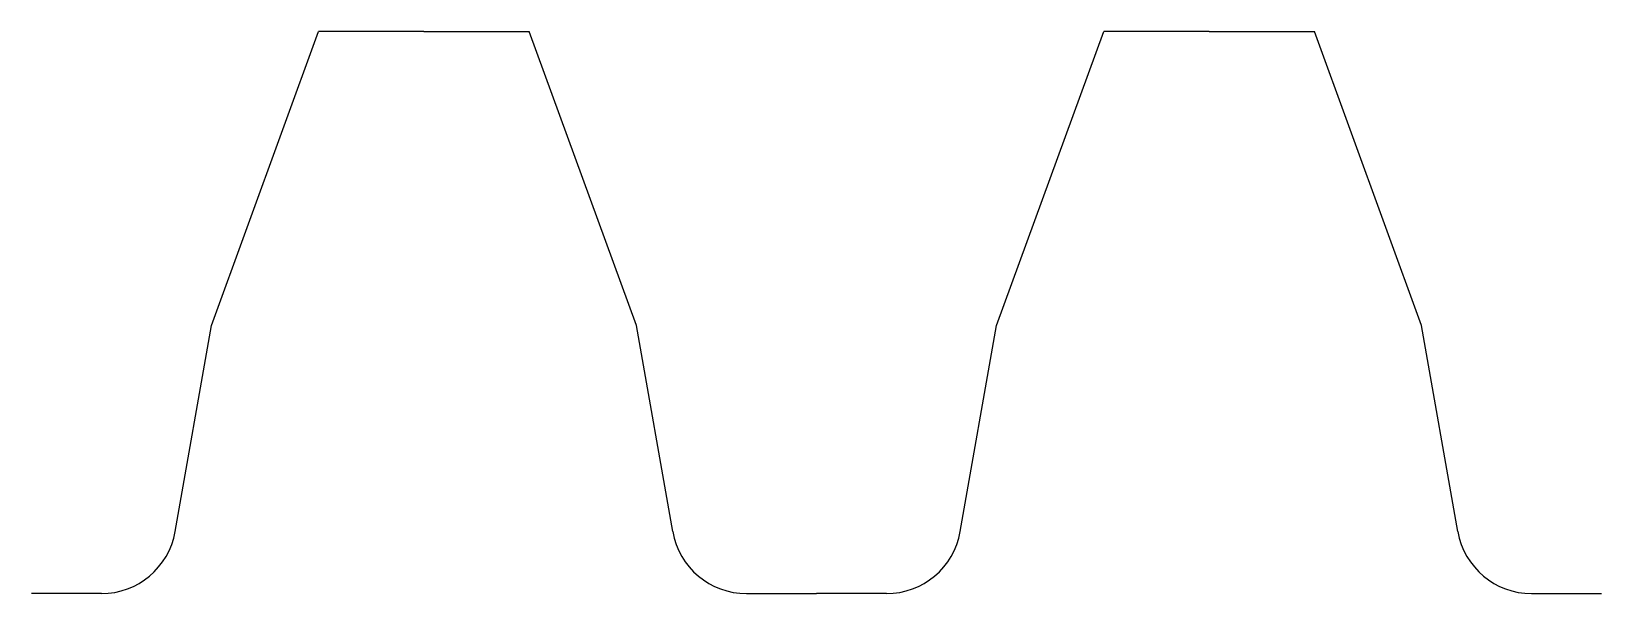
# Model space of a CAD drawing. Extents: x -3.14 to 3.14, y -1.25 to 1.
import ezdxf

# ---------------------------------------------------------------- set-up
doc = ezdxf.new("R2010")
doc.units = 0
doc.header["$MEASUREMENT"] = 0
doc.layers.add('MODELSKETCH_VISIBLE', color=7, linetype='CONTINUOUS')

msp = doc.modelspace()

# ---------------------------------------------------------------- linework, layer by layer
at = {"layer": 'MODELSKETCH_VISIBLE'}
for p, q in [((-2.4207, -0.1773), (-1.9922, 1)), ((-1.5708, 1), (-1.9922, 1)), ((-1.5708, 1), (-1.1494, 1)), ((-0.7209, -0.1773), (-1.1494, 1)), ((0.7209, -0.1773), (1.1494, 1)), ((1.5708, 1), (1.1494, 1)), ((1.5708, 1), (1.9922, 1)), ((2.4207, -0.1773), (1.9922, 1)), ((-2.5662, -1.0021), (-2.4207, -0.1773)), ((-0.5754, -1.0021), (-0.7209, -0.1773)), ((0.5754, -1.0021), (0.7209, -0.1773)), ((2.5662, -1.0021), (2.4207, -0.1773)), ((-2.8616, -1.25), (-3.1416, -1.25)), ((-0.28, -1.25), (0, -1.25)), ((0.28, -1.25), (0, -1.25)), ((2.8616, -1.25), (3.1416, -1.25))]:
    msp.add_line(p, q, dxfattribs=at)
for centre, start, end in [((-2.8616, -0.95), 270, 350), ((-0.28, -0.95), 190, 270), ((0.28, -0.95), 270, 350), ((2.8616, -0.95), 190, 270)]:
    msp.add_arc(centre, 0.3, start, end, dxfattribs=at)

doc.saveas('drawing.dxf')
